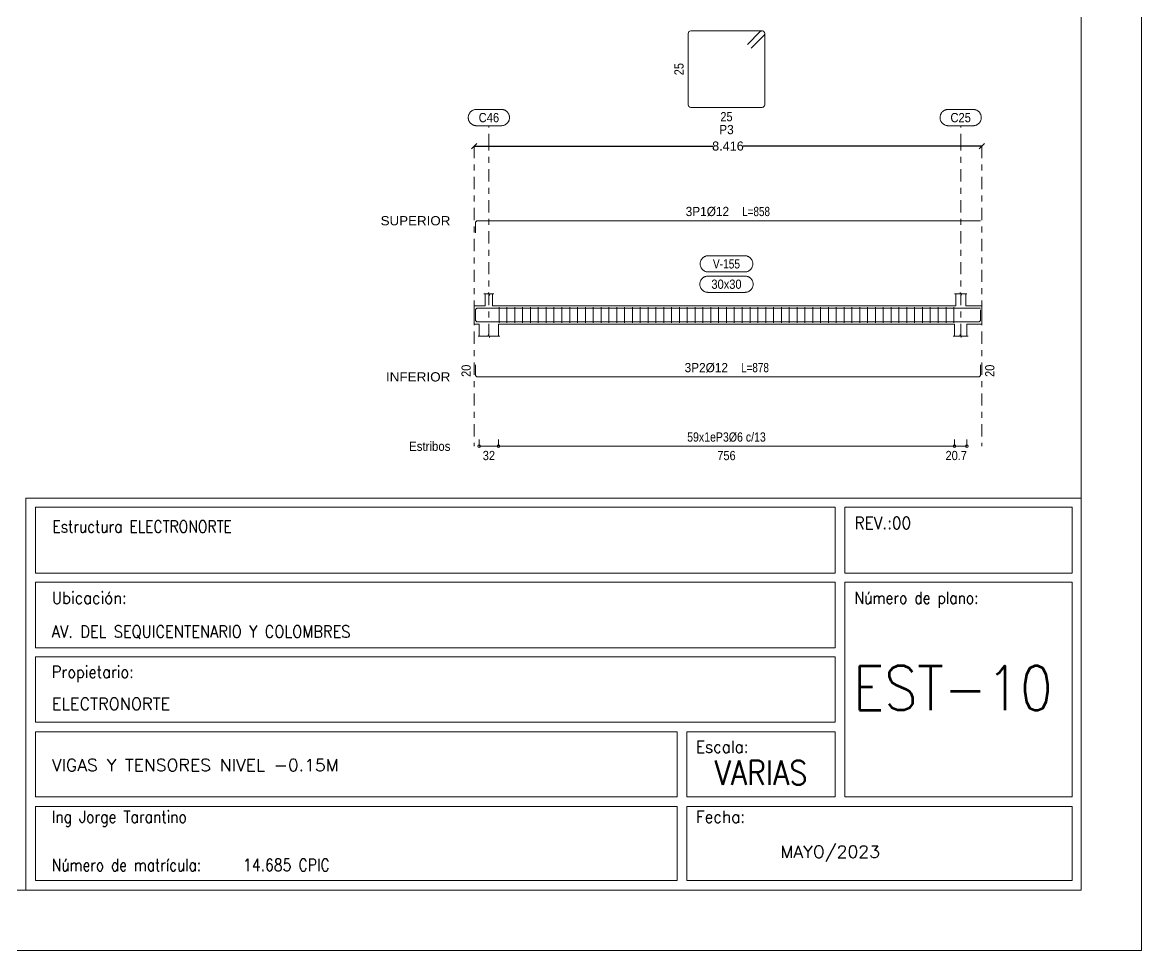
# Model space of a CAD drawing. Header units: millimetres. Extents: x 2 to 158, y -69 to 77.
# Drawn here: x 43.25 to 61.81, y -19.61 to -4.22 of the extents above; entities that cross this region are included whole.
import ezdxf
from ezdxf.enums import TextEntityAlignment as Align

# ---------------------------------------------------------------- set-up
doc = ezdxf.new("R2010")
doc.units = ezdxf.units.MM
doc.linetypes.add('CYPE_RAYAPUNTO', pattern=[0.4125, 0.2025, -0.105, 0, -0.105])
for name, color, linetype, lineweight in [('ALZ_ARM_LONG_ARM_TEXTOS', 3, 'Continuous', 9), ('ALZ_ARM_LONG_TXT_LONG', 3, 'Continuous', 9), ('ALZ_ARM_TRANS_TXT_EST', 3, 'Continuous', 9), ('ALZ_CONT_NUDOS', 122, 'Continuous', 9), ('ALZ_CONT_VIG_HORMIGON', 2, 'Continuous', 9), ('ALZ_COT_COT_ANCLAJES', 3, 'Continuous', 0), ('ALZ_COT_COT_EST', 3, 'Continuous', 0), ('ALZ_COT_COT_LIN_APOYOS', 2, 'CYPE_RAYAPUNTO', 0), ('ALZ_COT_LONGITUD_PROYECTADA', 122, 'Continuous', 0), ('ALZ_COT_TEXTOS_ESTRIBOS', 122, 'Continuous', 0), ('ALZ_REF_COT_LIN_AUX_COTA', 2, 'CYPE_RAYAPUNTO', 9), ('ALZ_REF_POSICIONES_ARMADURAS', 3, 'Continuous', 9), ('ALZ_REF_REF_NOMBRE', 3, 'Continuous', 9), ('ALZ_REF_REF_REFERENCIA', 3, 'Continuous', 9), ('ALZ_REF_TEXTO_REF_NOMBRE', 3, 'Continuous', 9), ('ALZ_REF_TEXTO_REF_REFERENCIA', 3, 'Continuous', 9), ('ARM_LONGITUDINAL_Ø12', 171, 'Continuous', 9), ('ARM_TRANSVERSAL_Ø6', 151, 'Continuous', 9), ('CYPE', 7, 'Continuous', 0), ('RECUAD_LIMITES', 2, 'Continuous', 0), ('RECUAD_MARCO', 1, 'Continuous', 20), ('SEC_COTAS_TEXTOS_DESPIECE_ESTRIBADO', 122, 'Continuous', 0), ('SEC_REF_TXT_POSICIONES_ARM_ESTRIBOS', 1, 'Continuous', 9)]:
    doc.layers.add(name, color=color, linetype=linetype, lineweight=lineweight)
doc.styles.add('CYPETXT', font='romans__.ttf', dxfattribs={"height": 0.2})
doc.styles.add('CYPETXT_0.225_romans', font='arial.ttf', dxfattribs={"height": 0.15})
doc.styles.add('CYPETXT_romans', font='arial.ttf', dxfattribs={"height": 0.2})
doc.dimstyles.new('cype_oblique', dxfattribs={"dimtxt": 0.18, "dimasz": 0.18, "dimexe": 0.05625, "dimexo": 0.05625, "dimgap": 0, "dimtad": 0, "dimdec": 4, "dimzin": 0, "dimdsep": 46, "dimtxsty": 'CYPETXT_0.225_romans', "dimblk": 'OBLIQUE', "dimtsz": 0.045, "dimcen": 0.09, "dimadec": 0, "dimazin": 0, "dimtfac": 1, "dimtdec": 4, "dimtofl": 0, "dimtmove": 2, "dimatfit": 3, "dimfxl": 1, "dimtolj": 1, "dimtzin": 0, "dimarcsym": 0})

# ---------------------------------------------------------------- blocks, each defined once
blk = doc.blocks.new('*D184')
at = {"layer": 'ALZ_COT_LONGITUD_PROYECTADA', "color": 0, "lineweight": -2, "transparency": 16777216}
for p, q in [((50.695, -6.321), (50.785, -6.231)), ((50.74, -6.276), (54.695, -6.276)), ((59.156, -6.276), (55.201, -6.276)), ((59.111, -6.321), (59.201, -6.231))]:
    blk.add_line(p, q, dxfattribs=at)
at = {"layer": 'Defpoints', "color": 0, "transparency": 16777216}
for p in [(50.74, -6.276), (50.74, -6.276), (59.156, -6.276)]:
    blk.add_point(p, dxfattribs=at)
at = {"layer": 'ALZ_COT_LONGITUD_PROYECTADA', "color": 0, "transparency": 16777216, "insert": (54.948, -6.276), "char_height": 0.15, "attachment_point": 5, "style": 'CYPETXT_0.225_romans'}
blk.add_mtext('\\A1;8.416', dxfattribs=at)
blk = doc.blocks.new('_OBLIQUE')
at = {"color": 0, "linetype": 'ByBlock', "lineweight": -2}
blk.add_line((-0.5, -0.5), (0.5, 0.5), dxfattribs=at)

msp = doc.modelspace()

# ---------------------------------------------------------------- linework, layer by layer
at = {"layer": 'ALZ_CONT_NUDOS'}
for p, q in [((50.92231, -8.92589), (50.92231, -8.72589)), ((51.04664, -8.92589), (51.04664, -8.72589)), ((58.7239, -8.92589), (58.7239, -8.72589)), ((58.88967, -8.92589), (58.88967, -8.72589)), ((50.82471, -8.92589), (50.92231, -8.92589)), ((51.14423, -8.92589), (51.04664, -8.92589)), ((58.70318, -8.92589), (58.7239, -8.92589)), ((58.91039, -8.92589), (58.88967, -8.92589)), ((50.82471, -9.22589), (50.82471, -9.42589)), ((51.14423, -9.22589), (51.14423, -9.42589)), ((58.70318, -9.22589), (58.70318, -9.42589)), ((58.91039, -9.22589), (58.91039, -9.42589))]:
    msp.add_line(p, q, dxfattribs=at)
for points in [[(50.90231, -8.72589), (50.96947, -8.72589), (50.97697, -8.70089), (50.99197, -8.75089), (50.99947, -8.72589), (51.06664, -8.72589)], [(58.7039, -8.72589), (58.79179, -8.72589), (58.79929, -8.70089), (58.81429, -8.75089), (58.82179, -8.72589), (58.90967, -8.72589)], [(50.82471, -8.92589), (50.74013, -8.92589), (50.74013, -9.22589), (50.82471, -9.22589)], [(58.91039, -8.92589), (59.15584, -8.92589), (59.15584, -9.22589), (58.91039, -9.22589)], [(50.80471, -9.42589), (50.96947, -9.42589), (50.97697, -9.40089), (50.99197, -9.45089), (50.99947, -9.42589), (51.16423, -9.42589)], [(58.68318, -9.42589), (58.79179, -9.42589), (58.79929, -9.40089), (58.81429, -9.45089), (58.82179, -9.42589), (58.93039, -9.42589)]]:
    msp.add_lwpolyline(points, dxfattribs=at)
at = {"layer": 'ALZ_CONT_VIG_HORMIGON'}
for p, q in [((51.14423, -8.92589), (58.70318, -8.92589)), ((51.14423, -9.22589), (58.70318, -9.22589))]:
    msp.add_line(p, q, dxfattribs=at)
at = {"layer": 'ALZ_COT_COT_EST'}
for p, q in [((50.82471, -11.25289), (50.82471, -11.14039)), ((51.14423, -11.25289), (51.14423, -11.14039)), ((58.70318, -11.25289), (58.70318, -11.14039))]:
    msp.add_line(p, q, dxfattribs=at)
for points in [[(50.82471, -11.25289), (51.14423, -11.25289), (51.14423, -11.14039)], [(51.14423, -11.25289), (58.70318, -11.25289), (58.70318, -11.14039)], [(58.70318, -11.25289), (58.91039, -11.25289), (58.91039, -11.14039)]]:
    msp.add_lwpolyline(points, dxfattribs=at)
for centre in [(50.82471, -11.25289), (51.14423, -11.25289), (51.14423, -11.25289), (58.70318, -11.25289), (58.70318, -11.25289), (58.91039, -11.25289)]:
    msp.add_circle(centre, 0.0225, dxfattribs=at)
at = {"layer": 'ALZ_COT_COT_LIN_APOYOS'}
for p, q in [((50.74013, -6.27586), (50.74013, -11.25289)), ((59.15584, -6.27586), (59.15584, -11.25289))]:
    msp.add_line(p, q, dxfattribs=at)
at = {"layer": 'ALZ_REF_COT_LIN_AUX_COTA'}
for p, q in [((50.98447, -6.27586), (50.98447, -5.93836)), ((58.80679, -6.27586), (58.80679, -5.93836)), ((50.98447, -9.42589), (50.98447, -6.27586)), ((58.80679, -9.42589), (58.80679, -6.27586))]:
    msp.add_line(p, q, dxfattribs=at)
at = {"layer": 'ALZ_REF_REF_NOMBRE'}
for points in [[(55.2252, -8.09339), (55.23422, -8.09369), (55.2432, -8.09459), (55.25209, -8.09609), (55.26087, -8.09818), (55.26949, -8.10086), (55.27791, -8.1041), (55.28609, -8.1079), (55.294, -8.11223), (55.30161, -8.11709), (55.30887, -8.12244), (55.31576, -8.12826), (55.32225, -8.13454), (55.3283, -8.14123), (55.33389, -8.14831), (55.33899, -8.15575), (55.34359, -8.16351), (55.34766, -8.17156), (55.35118, -8.17987), (55.35414, -8.18839), (55.35653, -8.19709), (55.35832, -8.20593), (55.35953, -8.21487), (55.36013, -8.22388), (55.36013, -8.2329), (55.35953, -8.2419), (55.35832, -8.25084), (55.35653, -8.25968), (55.35414, -8.26838), (55.35118, -8.27691), (55.34766, -8.28521), (55.34359, -8.29326), (55.33899, -8.30103), (55.33389, -8.30847), (55.3283, -8.31555), (55.32225, -8.32224), (55.31576, -8.32851), (55.30887, -8.33433), (55.30161, -8.33969), (55.294, -8.34454), (55.28609, -8.34888), (55.27791, -8.35267), (55.26949, -8.35592), (55.26087, -8.35859), (55.25209, -8.36068), (55.2432, -8.36218), (55.23422, -8.36308), (55.2252, -8.36339), (54.6222, -8.36339), (54.61319, -8.36308), (54.60421, -8.36218), (54.59531, -8.36068), (54.58654, -8.35859), (54.57792, -8.35592), (54.5695, -8.35267), (54.56132, -8.34888), (54.55341, -8.34454), (54.5458, -8.33969), (54.53854, -8.33433), (54.53165, -8.32851), (54.52516, -8.32224), (54.51911, -8.31555), (54.51352, -8.30847), (54.50841, -8.30103), (54.50382, -8.29326), (54.49975, -8.28521), (54.49622, -8.27691), (54.49327, -8.26838), (54.49088, -8.25968), (54.48908, -8.25084), (54.48788, -8.2419), (54.48728, -8.2329), (54.48728, -8.22388), (54.48788, -8.21487), (54.48908, -8.20593), (54.49088, -8.19709), (54.49327, -8.18839), (54.49622, -8.17987), (54.49975, -8.17156), (54.50382, -8.16351), (54.50841, -8.15575), (54.51352, -8.14831), (54.51911, -8.14123), (54.52516, -8.13454), (54.53165, -8.12826), (54.53854, -8.12244), (54.5458, -8.11709), (54.55341, -8.11223), (54.56132, -8.1079), (54.5695, -8.1041), (54.57792, -8.10086), (54.58654, -8.09818), (54.59531, -8.09609), (54.60421, -8.09459), (54.61319, -8.09369), (54.6222, -8.09339), (55.2252, -8.09339)], [(55.23083, -8.43089), (55.23985, -8.43119), (55.24882, -8.43209), (55.25772, -8.43359), (55.2665, -8.43568), (55.27511, -8.43836), (55.28353, -8.4416), (55.29172, -8.4454), (55.29963, -8.44973), (55.30723, -8.45459), (55.3145, -8.45994), (55.32138, -8.46576), (55.32787, -8.47204), (55.33392, -8.47873), (55.33951, -8.48581), (55.34462, -8.49325), (55.34922, -8.50101), (55.35329, -8.50906), (55.35681, -8.51737), (55.35977, -8.52589), (55.36215, -8.53459), (55.36395, -8.54343), (55.36515, -8.55237), (55.36575, -8.56138), (55.36575, -8.5704), (55.36515, -8.5794), (55.36395, -8.58834), (55.36215, -8.59718), (55.35977, -8.60588), (55.35681, -8.61441), (55.35329, -8.62271), (55.34922, -8.63076), (55.34462, -8.63853), (55.33951, -8.64597), (55.33392, -8.65305), (55.32787, -8.65974), (55.32138, -8.66601), (55.3145, -8.67183), (55.30723, -8.67719), (55.29963, -8.68204), (55.29172, -8.68638), (55.28353, -8.69017), (55.27511, -8.69342), (55.2665, -8.69609), (55.25772, -8.69818), (55.24882, -8.69968), (55.23985, -8.70058), (55.23083, -8.70089), (54.61658, -8.70089), (54.60756, -8.70058), (54.59859, -8.69968), (54.58969, -8.69818), (54.58091, -8.69609), (54.5723, -8.69342), (54.56388, -8.69017), (54.55569, -8.68638), (54.54778, -8.68204), (54.54018, -8.67719), (54.53291, -8.67183), (54.52602, -8.66601), (54.51954, -8.65974), (54.51349, -8.65305), (54.50789, -8.64597), (54.50279, -8.63853), (54.49819, -8.63076), (54.49412, -8.62271), (54.4906, -8.61441), (54.48764, -8.60588), (54.48526, -8.59718), (54.48346, -8.58834), (54.48226, -8.5794), (54.48165, -8.5704), (54.48165, -8.56138), (54.48226, -8.55237), (54.48346, -8.54343), (54.48526, -8.53459), (54.48764, -8.52589), (54.4906, -8.51737), (54.49412, -8.50906), (54.49819, -8.50101), (54.50279, -8.49325), (54.50789, -8.48581), (54.51349, -8.47873), (54.51954, -8.47204), (54.52602, -8.46576), (54.53291, -8.45994), (54.54018, -8.45459), (54.54778, -8.44973), (54.55569, -8.4454), (54.56388, -8.4416), (54.5723, -8.43836), (54.58091, -8.43568), (54.58969, -8.43359), (54.59859, -8.43209), (54.60756, -8.43119), (54.61658, -8.43089), (55.23083, -8.43089)]]:
    msp.add_lwpolyline(points, close=True, dxfattribs=at)
at = {"layer": 'ALZ_REF_REF_REFERENCIA'}
for points in [[(51.19147, -5.66836), (51.20049, -5.66866), (51.20946, -5.66956), (51.21836, -5.67106), (51.22714, -5.67315), (51.23575, -5.67583), (51.24417, -5.67907), (51.25236, -5.68287), (51.26027, -5.6872), (51.26787, -5.69206), (51.27514, -5.69741), (51.28203, -5.70324), (51.28851, -5.70951), (51.29456, -5.7162), (51.30016, -5.72328), (51.30526, -5.73072), (51.30986, -5.73848), (51.31393, -5.74653), (51.31745, -5.75484), (51.32041, -5.76336), (51.32279, -5.77206), (51.32459, -5.7809), (51.32579, -5.78985), (51.3264, -5.79885), (51.3264, -5.80787), (51.32579, -5.81687), (51.32459, -5.82581), (51.32279, -5.83465), (51.32041, -5.84336), (51.31745, -5.85188), (51.31393, -5.86018), (51.30986, -5.86824), (51.30526, -5.876), (51.30016, -5.88344), (51.29456, -5.89052), (51.28851, -5.89721), (51.28203, -5.90348), (51.27514, -5.90931), (51.26787, -5.91466), (51.26027, -5.91951), (51.25236, -5.92385), (51.24417, -5.92765), (51.23575, -5.93089), (51.22714, -5.93356), (51.21836, -5.93565), (51.20946, -5.93715), (51.20049, -5.93806), (51.19147, -5.93836), (50.77747, -5.93836), (50.76845, -5.93806), (50.75948, -5.93715), (50.75058, -5.93565), (50.7418, -5.93356), (50.73319, -5.93089), (50.72477, -5.92765), (50.71658, -5.92385), (50.70867, -5.91951), (50.70107, -5.91466), (50.6938, -5.90931), (50.68692, -5.90348), (50.68043, -5.89721), (50.67438, -5.89052), (50.66879, -5.88344), (50.66368, -5.876), (50.65908, -5.86824), (50.65501, -5.86018), (50.65149, -5.85188), (50.64853, -5.84336), (50.64615, -5.83465), (50.64435, -5.82581), (50.64315, -5.81687), (50.64255, -5.80787), (50.64255, -5.79885), (50.64315, -5.78985), (50.64435, -5.7809), (50.64615, -5.77206), (50.64853, -5.76336), (50.65149, -5.75484), (50.65501, -5.74653), (50.65908, -5.73848), (50.66368, -5.73072), (50.66879, -5.72328), (50.67438, -5.7162), (50.68043, -5.70951), (50.68692, -5.70324), (50.6938, -5.69741), (50.70107, -5.69206), (50.70867, -5.6872), (50.71658, -5.68287), (50.72477, -5.67907), (50.73319, -5.67583), (50.7418, -5.67315), (50.75058, -5.67106), (50.75948, -5.66956), (50.76845, -5.66866), (50.77747, -5.66836), (51.19147, -5.66836)], [(59.01379, -5.66836), (59.0228, -5.66866), (59.03178, -5.66956), (59.04068, -5.67106), (59.04945, -5.67315), (59.05807, -5.67583), (59.06649, -5.67907), (59.07467, -5.68287), (59.08258, -5.6872), (59.09019, -5.69206), (59.09745, -5.69741), (59.10434, -5.70324), (59.11083, -5.70951), (59.11688, -5.7162), (59.12247, -5.72328), (59.12758, -5.73072), (59.13217, -5.73848), (59.13624, -5.74653), (59.13977, -5.75484), (59.14273, -5.76336), (59.14511, -5.77206), (59.14691, -5.7809), (59.14811, -5.78985), (59.14871, -5.79885), (59.14871, -5.80787), (59.14811, -5.81687), (59.14691, -5.82581), (59.14511, -5.83465), (59.14273, -5.84336), (59.13977, -5.85188), (59.13624, -5.86018), (59.13217, -5.86824), (59.12758, -5.876), (59.12247, -5.88344), (59.11688, -5.89052), (59.11083, -5.89721), (59.10434, -5.90348), (59.09745, -5.90931), (59.09019, -5.91466), (59.08258, -5.91951), (59.07467, -5.92385), (59.06649, -5.92765), (59.05807, -5.93089), (59.04945, -5.93356), (59.04068, -5.93565), (59.03178, -5.93715), (59.0228, -5.93806), (59.01379, -5.93836), (58.59979, -5.93836), (58.59077, -5.93806), (58.58179, -5.93715), (58.5729, -5.93565), (58.56412, -5.93356), (58.5555, -5.93089), (58.54708, -5.92765), (58.5389, -5.92385), (58.53099, -5.91951), (58.52338, -5.91466), (58.51612, -5.90931), (58.50923, -5.90348), (58.50275, -5.89721), (58.49669, -5.89052), (58.4911, -5.88344), (58.486, -5.876), (58.4814, -5.86824), (58.47733, -5.86018), (58.47381, -5.85188), (58.47085, -5.84336), (58.46846, -5.83465), (58.46667, -5.82581), (58.46546, -5.81687), (58.46486, -5.80787), (58.46486, -5.79885), (58.46546, -5.78985), (58.46667, -5.7809), (58.46846, -5.77206), (58.47085, -5.76336), (58.47381, -5.75484), (58.47733, -5.74653), (58.4814, -5.73848), (58.486, -5.73072), (58.4911, -5.72328), (58.49669, -5.7162), (58.50275, -5.70951), (58.50923, -5.70324), (58.51612, -5.69741), (58.52338, -5.69206), (58.53099, -5.6872), (58.5389, -5.68287), (58.54708, -5.67907), (58.5555, -5.67583), (58.56412, -5.67315), (58.5729, -5.67106), (58.58179, -5.66956), (58.59077, -5.66866), (58.59979, -5.66836), (59.01379, -5.66836)]]:
    msp.add_lwpolyline(points, close=True, dxfattribs=at)
at = {"layer": 'ARM_LONGITUDINAL_Ø12'}
for points in [[(59.13584, -7.51336), (50.79613, -7.51336), (50.78235, -7.5161), (50.77067, -7.5239), (50.76287, -7.53558), (50.76013, -7.54936), (50.76013, -7.71336)], [(59.13584, -8.96189), (50.79613, -8.96189), (50.78235, -8.96463), (50.77067, -8.97243), (50.76287, -8.98411), (50.76013, -8.99789), (50.76013, -9.16189)], [(59.13584, -8.98989), (59.13584, -9.15389), (59.13309, -9.16766), (59.12529, -9.17934), (59.11361, -9.18715), (59.09984, -9.18989), (50.79613, -9.18989), (50.78235, -9.18715), (50.77067, -9.17934), (50.76287, -9.16766), (50.76013, -9.15389), (50.76013, -8.98989)], [(59.13584, -9.90189), (59.13584, -10.06589), (59.13309, -10.07966), (59.12529, -10.09134), (59.11361, -10.09915), (59.09984, -10.10189), (50.79613, -10.10189), (50.78235, -10.09915), (50.77067, -10.09134), (50.76287, -10.07966), (50.76013, -10.06589), (50.76013, -9.90189)]]:
    msp.add_lwpolyline(points, dxfattribs=at)
at = {"layer": 'ARM_TRANSVERSAL_Ø6'}
for p, q in [((51.1537, -8.94589), (51.1537, -9.20589)), ((51.2837, -8.94589), (51.2837, -9.20589)), ((51.4137, -8.94589), (51.4137, -9.20589)), ((51.5437, -8.94589), (51.5437, -9.20589)), ((51.6737, -8.94589), (51.6737, -9.20589)), ((51.8037, -8.94589), (51.8037, -9.20589)), ((51.9337, -8.94589), (51.9337, -9.20589)), ((52.0637, -8.94589), (52.0637, -9.20589)), ((52.1937, -8.94589), (52.1937, -9.20589)), ((52.3237, -8.94589), (52.3237, -9.20589)), ((52.4537, -8.94589), (52.4537, -9.20589)), ((52.5837, -8.94589), (52.5837, -9.20589)), ((52.7137, -8.94589), (52.7137, -9.20589)), ((52.8437, -8.94589), (52.8437, -9.20589)), ((52.9737, -8.94589), (52.9737, -9.20589)), ((53.1037, -8.94589), (53.1037, -9.20589)), ((53.2337, -8.94589), (53.2337, -9.20589)), ((53.3637, -8.94589), (53.3637, -9.20589)), ((53.4937, -8.94589), (53.4937, -9.20589)), ((53.6237, -8.94589), (53.6237, -9.20589)), ((53.7537, -8.94589), (53.7537, -9.20589)), ((53.8837, -8.94589), (53.8837, -9.20589)), ((54.0137, -8.94589), (54.0137, -9.20589)), ((54.1437, -8.94589), (54.1437, -9.20589)), ((54.2737, -8.94589), (54.2737, -9.20589)), ((54.4037, -8.94589), (54.4037, -9.20589)), ((54.5337, -8.94589), (54.5337, -9.20589)), ((54.6637, -8.94589), (54.6637, -9.20589)), ((54.7937, -8.94589), (54.7937, -9.20589)), ((54.9237, -8.94589), (54.9237, -9.20589)), ((55.0537, -8.94589), (55.0537, -9.20589)), ((55.1837, -8.94589), (55.1837, -9.20589)), ((55.3137, -8.94589), (55.3137, -9.20589)), ((55.4437, -8.94589), (55.4437, -9.20589)), ((55.5737, -8.94589), (55.5737, -9.20589)), ((55.7037, -8.94589), (55.7037, -9.20589)), ((55.8337, -8.94589), (55.8337, -9.20589)), ((55.9637, -8.94589), (55.9637, -9.20589)), ((56.0937, -8.94589), (56.0937, -9.20589)), ((56.2237, -8.94589), (56.2237, -9.20589)), ((56.3537, -8.94589), (56.3537, -9.20589)), ((56.4837, -8.94589), (56.4837, -9.20589)), ((56.6137, -8.94589), (56.6137, -9.20589)), ((56.7437, -8.94589), (56.7437, -9.20589)), ((56.8737, -8.94589), (56.8737, -9.20589)), ((57.0037, -8.94589), (57.0037, -9.20589)), ((57.1337, -8.94589), (57.1337, -9.20589)), ((57.2637, -8.94589), (57.2637, -9.20589)), ((57.3937, -8.94589), (57.3937, -9.20589)), ((57.5237, -8.94589), (57.5237, -9.20589)), ((57.6537, -8.94589), (57.6537, -9.20589)), ((57.7837, -8.94589), (57.7837, -9.20589)), ((57.9137, -8.94589), (57.9137, -9.20589)), ((58.0437, -8.94589), (58.0437, -9.20589)), ((58.1737, -8.94589), (58.1737, -9.20589)), ((58.3037, -8.94589), (58.3037, -9.20589)), ((58.4337, -8.94589), (58.4337, -9.20589)), ((58.5637, -8.94589), (58.5637, -9.20589)), ((58.6937, -8.94589), (58.6937, -9.20589))]:
    msp.add_line(p, q, dxfattribs=at)
msp.add_lwpolyline([(55.33339, -4.65408), (55.54552, -4.44194), (55.55112, -4.43512), (55.55528, -4.42734), (55.55784, -4.4189), (55.5587, -4.41012), (55.55784, -4.40134), (55.55528, -4.3929), (55.55112, -4.38512), (55.54552, -4.3783), (55.5387, -4.37271), (55.53092, -4.36855), (55.52248, -4.36599), (55.5137, -4.36512), (54.3337, -4.36512), (54.31648, -4.36855), (54.30188, -4.3783), (54.29213, -4.3929), (54.2887, -4.41012), (54.2887, -5.59012), (54.29213, -5.60734), (54.30188, -5.62194), (54.31648, -5.6317), (54.3337, -5.63512), (55.5137, -5.63512), (55.53092, -5.6317), (55.54552, -5.62194), (55.55528, -5.60734), (55.5587, -5.59012), (55.5587, -4.41012), (55.55784, -4.40134), (55.55528, -4.3929), (55.55112, -4.38512), (55.54552, -4.3783), (55.5387, -4.37271), (55.53092, -4.36855), (55.52248, -4.36599), (55.5137, -4.36512), (55.50492, -4.36599), (55.49648, -4.36855), (55.4887, -4.37271), (55.48188, -4.3783), (55.26975, -4.59044)], dxfattribs=at)
at = {"layer": 'CYPE', "color": 1}
for points in [[(43.30691, -18.61496), (60.80691, -18.61496), (60.80691, -12.11496), (43.30691, -12.11496), (43.30691, -18.61496)], [(43.46691, -13.35496), (56.72691, -13.35496), (56.72691, -12.26496), (43.46691, -12.26496), (43.46691, -13.35496)], [(56.88691, -13.35496), (60.65691, -13.35496), (60.65691, -12.26496), (56.88691, -12.26496), (56.88691, -13.35496)], [(43.46691, -14.59496), (56.72691, -14.59496), (56.72691, -13.50496), (43.46691, -13.50496), (43.46691, -14.59496)], [(56.88691, -17.06496), (60.65691, -17.06496), (60.65691, -13.50496), (56.88691, -13.50496), (56.88691, -17.06496)], [(43.46691, -15.82496), (56.72691, -15.82496), (56.72691, -14.74496), (43.46691, -14.74496), (43.46691, -15.82496)], [(43.46691, -17.06496), (54.10691, -17.06496), (54.10691, -15.98496), (43.46691, -15.98496), (43.46691, -17.06496)], [(54.26691, -17.06496), (56.72691, -17.06496), (56.72691, -15.98496), (54.26691, -15.98496), (54.26691, -17.06496)], [(43.46691, -18.45496), (54.10691, -18.45496), (54.10691, -17.22496), (43.46691, -17.22496), (43.46691, -18.45496)], [(54.26691, -18.45496), (60.65691, -18.45496), (60.65691, -17.22496), (54.26691, -17.22496), (54.26691, -18.45496)]]:
    msp.add_lwpolyline(points, close=True, dxfattribs=at)
at = {"layer": 'RECUAD_LIMITES'}
msp.add_lwpolyline([(2.40691, -19.61496), (61.80691, -19.61496), (61.80691, 22.38504), (2.40691, 22.38504), (2.40691, -19.61496)], close=True, dxfattribs=at)
at = {"layer": 'RECUAD_MARCO'}
msp.add_lwpolyline([(4.90691, -18.61496), (60.80691, -18.61496), (60.80691, 21.38504), (4.90691, 21.38504), (4.90691, -18.61496)], close=True, dxfattribs=at)

# ---------------------------------------------------------------- texts
at = {"layer": 'ALZ_ARM_LONG_ARM_TEXTOS', "style": 'CYPETXT_romans', "width": 0.914795}
for s, p in [('3P1%%c12', (54.60723, -7.43669)), ('3P2%%c12', (54.58923, -10.02522))]:
    msp.add_text(s, height=0.153333, dxfattribs=at).set_placement(p, align=Align.CENTER)
at = {"layer": 'ALZ_ARM_LONG_TXT_LONG', "style": 'CYPETXT_romans', "width": 0.768527}
for s, p in [(' L=858', (55.39111, -7.43669)), (' L=878', (55.37311, -10.02522))]:
    msp.add_text(s, height=0.153333, dxfattribs=at).set_placement(p, align=Align.CENTER)
at = {"layer": 'ALZ_ARM_TRANS_TXT_EST', "style": 'CYPETXT_romans', "width": 0.816977}
msp.add_text('59x1eP3%%c6 c/13', height=0.1533333, dxfattribs=at).set_placement((54.9237, -11.17622), align=Align.CENTER)
at = {"layer": 'ALZ_COT_COT_ANCLAJES', "style": 'CYPETXT_romans', "width": 0.853312}
msp.add_text('20', height=0.153333, rotation=90, dxfattribs=at).set_placement((50.68346, -10.00189), align=Align.CENTER)
msp.add_text('20', height=0.153333, rotation=90, dxfattribs=at).set_placement((59.2125, -10.00189), align=Align.TOP_CENTER)
at = {"layer": 'ALZ_COT_TEXTOS_ESTRIBOS', "style": 'CYPETXT_romans', "width": 0.853312}
for s, p in [('32', (50.98447, -11.32955)), ('756', (54.9237, -11.32955))]:
    msp.add_text(s, height=0.153333, dxfattribs=at).set_placement(p, align=Align.TOP_CENTER)
at = {"layer": 'ALZ_COT_TEXTOS_ESTRIBOS', "style": 'CYPETXT_romans', "width": 0.85041}
msp.add_text('20.7', height=0.153333, dxfattribs=at).set_placement((58.91039, -11.32955), align=Align.TOP_RIGHT)
at = {"layer": 'ALZ_REF_POSICIONES_ARMADURAS', "style": 'CYPETXT_romans'}
for s, width, p in [('SUPERIOR', 1.034154, (50.34613, -7.51336)), ('INFERIOR', 1.044547, (50.34613, -10.10189)), ('Estribos', 0.883853, (50.34613, -11.25289))]:
    msp.add_text(s, height=0.153333, dxfattribs=dict(at, width=width)).set_placement(p, align=Align.MIDDLE_RIGHT)
at = {"layer": 'ALZ_REF_TEXTO_REF_NOMBRE', "style": 'CYPETXT_romans'}
for s, width, p in [('V-155', 0.78605, (54.9237, -8.22839)), ('30x30', 0.857077, (54.9237, -8.56589))]:
    msp.add_text(s, height=0.153333, dxfattribs=dict(at, width=width)).set_placement(p, align=Align.MIDDLE_CENTER)
at = {"layer": 'ALZ_REF_TEXTO_REF_REFERENCIA', "style": 'CYPETXT_romans', "width": 0.864}
for s, p in [('C46', (50.98447, -5.80336)), ('C25', (58.80679, -5.80336))]:
    msp.add_text(s, height=0.153333, dxfattribs=at).set_placement(p, align=Align.MIDDLE_CENTER)
at = {"layer": 'CYPE', "color": 4, "style": 'CYPETXT'}
for s, width, p in [('REV.:00', 0.927655, (57.04691, -12.62496)), ('Ubicación:', 0.90604, (43.73691, -13.86496)), ('Número de plano:', 0.844847, (57.04691, -13.86496)), ('Propietario:', 0.885908, (43.73691, -15.09496)), ('Escala:', 0.925891, (54.41691, -16.33496)), ('Fecha:', 0.933698, (54.41691, -17.49496)), ('Número de matrícula:', 0.83516, (43.73691, -18.29496))]:
    msp.add_text(s, height=0.2, dxfattribs=dict(at, width=width)).set_placement(p)
at = {"layer": 'CYPE', "color": 5, "style": 'CYPETXT'}
for s, width, p in [('Estructura ELECTRONORTE', 0.842437, (43.74691, -12.68496)), ('AV. DEL SEQUICENTENARIO Y COLOMBRES', 0.887423, (43.73691, -14.42496)), ('ELECTRONORTE', 0.974409, (43.73691, -15.62496)), ('VIGAS Y TENSORES NIVEL -0.15M', 1.047361, (43.73691, -16.63933)), ('Ing Jorge Tarantino', 0.851105, (43.73691, -17.49496)), ('MAYO/2023', 1.047361, (55.81691, -18.07496)), ('14.685 CPIC', 0.851936, (46.90691, -18.29496))]:
    msp.add_text(s, height=0.2, dxfattribs=dict(at, width=width)).set_placement(p)
for s, height, width, p in [('EST-10', 0.733333, 0.872274, (58.67691, -15.62829)), ('VARIAS', 0.4, 0.869965, (55.49691, -16.86496))]:
    msp.add_text(s, height=height, dxfattribs=dict(at, width=width)).set_placement(p, align=Align.CENTER)
at = {"layer": 'SEC_COTAS_TEXTOS_DESPIECE_ESTRIBADO', "style": 'CYPETXT_romans', "width": 0.853312}
msp.add_text('25', height=0.153333, rotation=90, dxfattribs=at).set_placement((54.21204, -5.00012), align=Align.CENTER)
msp.add_text('25', height=0.153333, dxfattribs=at).set_placement((54.9237, -5.71179), align=Align.TOP_CENTER)
at = {"layer": 'SEC_REF_TXT_POSICIONES_ARM_ESTRIBOS', "style": 'CYPETXT_romans', "width": 0.914795}
msp.add_text('P3', height=0.153333, dxfattribs=at).set_placement((54.9237, -6.00201), align=Align.MIDDLE_CENTER)

# ---------------------------------------------------------------- dimensions: what is measured, and where the dimension line sits
at = {"layer": 'ALZ_COT_LONGITUD_PROYECTADA'}
dim = msp.add_aligned_dim(p1=(59.15584, -6.27586), p2=(50.74013, -6.27586), distance=0, text='8.416', dimstyle='cype_oblique', override={"dimexe": 0, "dimexo": 0}, dxfattribs=at)
dim.commit()
dim.dimension.update_dxf_attribs({"geometry": '*D184', "text_midpoint": (54.94798, -6.27586)})

doc.saveas('drawing.dxf')
